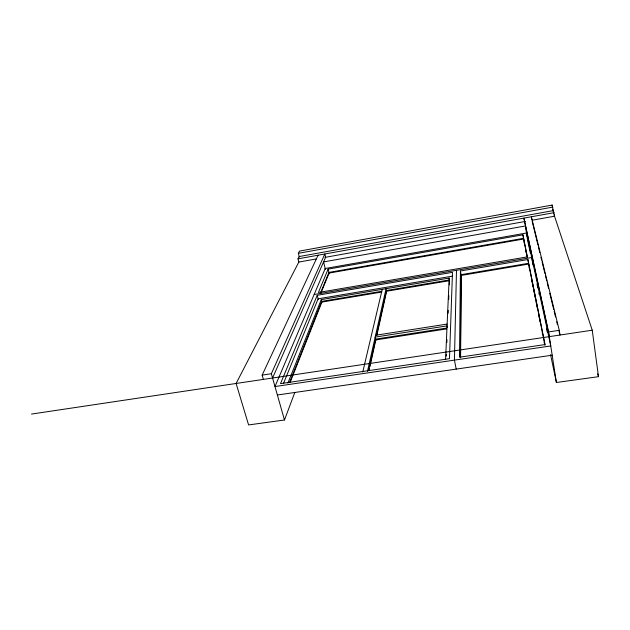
<?xml version="1.0" encoding="UTF-8"?>
<svg xmlns="http://www.w3.org/2000/svg" width="630" height="630" viewBox="0 0 630 630"><rect width="100%" height="100%" fill="white"/><g stroke="black" fill="none" stroke-linecap="round" stroke-linejoin="round"><path stroke-width="0.94" d="M460.404 357.769L461.121 274.68L528.507 263.316L544.989 345.311M460.585 357.683L461.262 275.42L528.625 264.065M460.428 270.995L459.49 357.202L545.044 344.563L527.909 259.544L460.428 270.995L461.467 276.523M456.482 270.309L454.427 360.132L456.207 369.101M446.26 356.131L446.347 354.186M446.851 342.515L446.969 339.601M448.095 313.33L448.221 310.385M448.686 299.573L448.859 295.643M449.316 284.831L449.489 280.901M445.567 359.746L449.174 278.074L321.253 299.612L287.871 383.174M368.629 370.613L375.645 339.113L446.505 328.08M376.48 335.365L386.474 290.501L449.529 279.917L449.174 278.074M369.046 370.511L369.471 368.605M369.897 366.691L375.834 339.916L446.662 328.907M376.882 335.207L386.631 291.225L449.67 280.657M367.479 371.33L386.072 288.705L386.67 291.406M362.754 372.031L382.237 289.351M298.943 261.844L236.108 383.473L248.59 424.935L284.469 419.99L294.793 392.506M290.123 382.449L321.875 302.085L381.835 292.029M289.532 382.528L321.702 301.376L381.67 291.312M320.946 293.044L329.096 273.073L523.593 239.03M283.539 383.331L318.126 298.809L452.222 276.184M320.772 292.351L328.931 272.412L523.483 238.329L527.341 257.654M317.236 295.289L280.492 383.646L449.466 358.683L452.482 272.341L317.236 295.289L318.355 299.683M328.12 269.12L318.402 292.485L527.373 256.882L522.924 234.817L328.12 269.12L329.277 273.822M272.562 378.016L325.623 257.26L324.82 253.992L271.349 373.732L284.469 419.99M263.379 379.394L262.151 375.118L318.079 255.205M316.268 258.938L298.833 262.064L297.998 258.828L299.187 256.552L553.345 210.601L554.542 216.208L532.263 220.201M299.305 257.009L298.36 253.323L299.549 251.094L552.156 205.065L553.723 213.231M298.36 253.323L552.833 207.089M297.998 258.828L554.038 212.68M324.986 257.379L525.483 221.421M314.142 294.509L531.744 257.512L532.925 265.025M375.59 335.27L447.142 324.064M262.151 375.118L271.349 373.732M549.321 336.625L523.876 218.114L548.596 331.931L559.259 330.325L559.968 335.034L559.038 331.238M31.5 414.075L592.239 330.207L598.5 376.677L556.4 382.489L550.565 354.698M277.381 395.002L552.187 355.202M554.077 214.806L592.239 330.207M597.626 373.866L598.5 376.677M321.253 299.612L321.922 302.258M325.419 269.372L323.576 261.923L525.373 225.965L527.349 238.542M559.259 330.325L531.373 216.767L531.783 219.39M532.145 221.217L537.941 244.928M538.406 246.826L539.8 252.512M540.957 257.26L541.65 260.103M542.115 262.001L544.895 273.381M545.36 275.279L546.753 280.972M547.218 282.87L548.604 288.556M549.762 293.296L553.707 309.425M554.172 311.322L555.558 317.008M556.723 321.757L557.416 324.6M375.929 340.318L375.181 337.105L447.064 325.875L447.387 327.521M527.578 240.022L530.46 253.48M537.02 284.209L537.839 288.052M538.87 292.848L539.28 294.761M546.446 328.34L547.273 332.175M524.042 241.833L524.42 243.716M525.924 251.22L526.302 253.102M529.106 267.073L529.491 269.002M531.618 279.594L533.161 287.304M533.547 289.225L535.673 299.817M536.059 301.746L537.603 309.448M538.563 314.268L540.115 321.969M542.233 332.561L542.619 334.491M544.17 342.192L544.556 344.122M527.909 259.544L528.806 265.191M522.924 234.817L523.766 240.085M548.596 331.931L556.4 382.489M552.156 205.065L552.534 207.68M552.786 209.42L553.038 211.168M325.206 268.514L274.979 386.544L550.762 345.949L526.475 233.013L325.206 268.514"/></g></svg>
